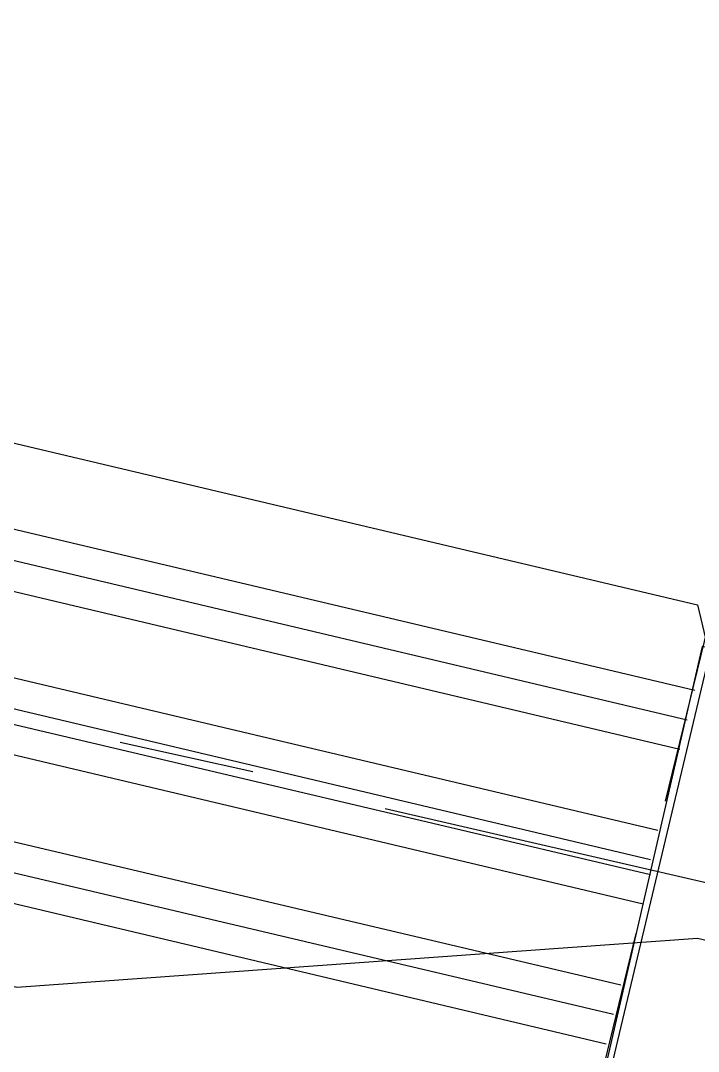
# Model space of a CAD drawing. Header units: feet. Extents: x -84 to 198, y -22 to 181.
# Drawn here: x 116.247 to 117.473, y 75.564 to 77.431 of the extents above; entities that cross this region are included whole.
import ezdxf

# ---------------------------------------------------------------- set-up
doc = ezdxf.new("R2010")
doc.units = ezdxf.units.FT
doc.layers.add('A-AREA-UNIDAD', color=30, linetype='CONTINUOUS')
doc.layers.add('A-LINEA', color=7, linetype='CONTINUOUS')

msp = doc.modelspace()

# ---------------------------------------------------------------- linework, layer by layer
at = {"layer": 'A-AREA-UNIDAD'}
for points in [[(66.752, 88.3733), (101.088, 80.2133), (101.408, 80.2133), (101.632, 80.48), (104, 79.9289), (104.352, 79.68), (104.24, 79.2889), (105.312, 79.2533), (117.472, 76.3733), (117.568, 75.9644), (118.96, 75.84), (129.568, 73.3689), (129.6, 73.12), (130.8, 76.7289), (132.288, 79.8933), (134.16, 82.8444), (137.952, 87.8044)], [(106.912, 44.2844), (118.752, 41.44), (119.808, 41.4044), (119.84, 40.32), (119.392, 38.56), (125.872, 37.0489), (126.032, 36.8), (128.192, 40.8), (129.792, 45.4933), (130.48, 49.2444), (130.64, 53.8844), (130.32, 57.0844), (129.28, 61.8489), (128.928, 64.9244), (128.992, 69.2444), (129.6, 72.8889), (128.8, 72.8889), (118.048, 75.4133), (118, 75.6444), (117.472, 75.7689), (116.24, 75.68), (104.08, 78.5244)]]:
    msp.add_lwpolyline(points, dxfattribs=at)
at = {"layer": 'A-LINEA'}
for p, q in [((117.4667, 76.2178), (104.2933, 79.3378)), ((117.4533, 76.1644), (104.28, 79.2844)), ((117.44, 76.1111), (104.2667, 79.2311)), ((117.4, 75.9644), (104.2267, 79.0844)), ((117.3867, 75.9111), (104.2267, 79.0311)), ((117.3867, 75.8844), (104.2133, 78.9911)), ((117.3733, 75.8311), (104.2, 78.9511)), ((117.3333, 75.6844), (104.16, 78.7911)), ((117.32, 75.6311), (104.16, 78.7378)), ((117.3067, 75.5778), (104.1467, 78.6978)), ((117.5333, 76.5111), (117.4133, 76.0178)), ((116.4267, 76.1244), (116.6667, 76.0711)), ((116.9067, 76.0044), (118.12, 75.7244)), ((117.36, 75.7778), (117.24, 75.2844))]:
    msp.add_line(p, q, dxfattribs=at)
for points in [[(117.2933, 75.4844), (118.1067, 75.2978), (118.2933, 76.1111), (117.48, 76.2978), (117.2933, 75.4844)], [(117.3067, 75.4978), (118.0933, 75.3111), (118.28, 76.0978), (117.4933, 76.2844), (117.3067, 75.4978)]]:
    msp.add_lwpolyline(points, dxfattribs=at)

doc.saveas('drawing.dxf')
